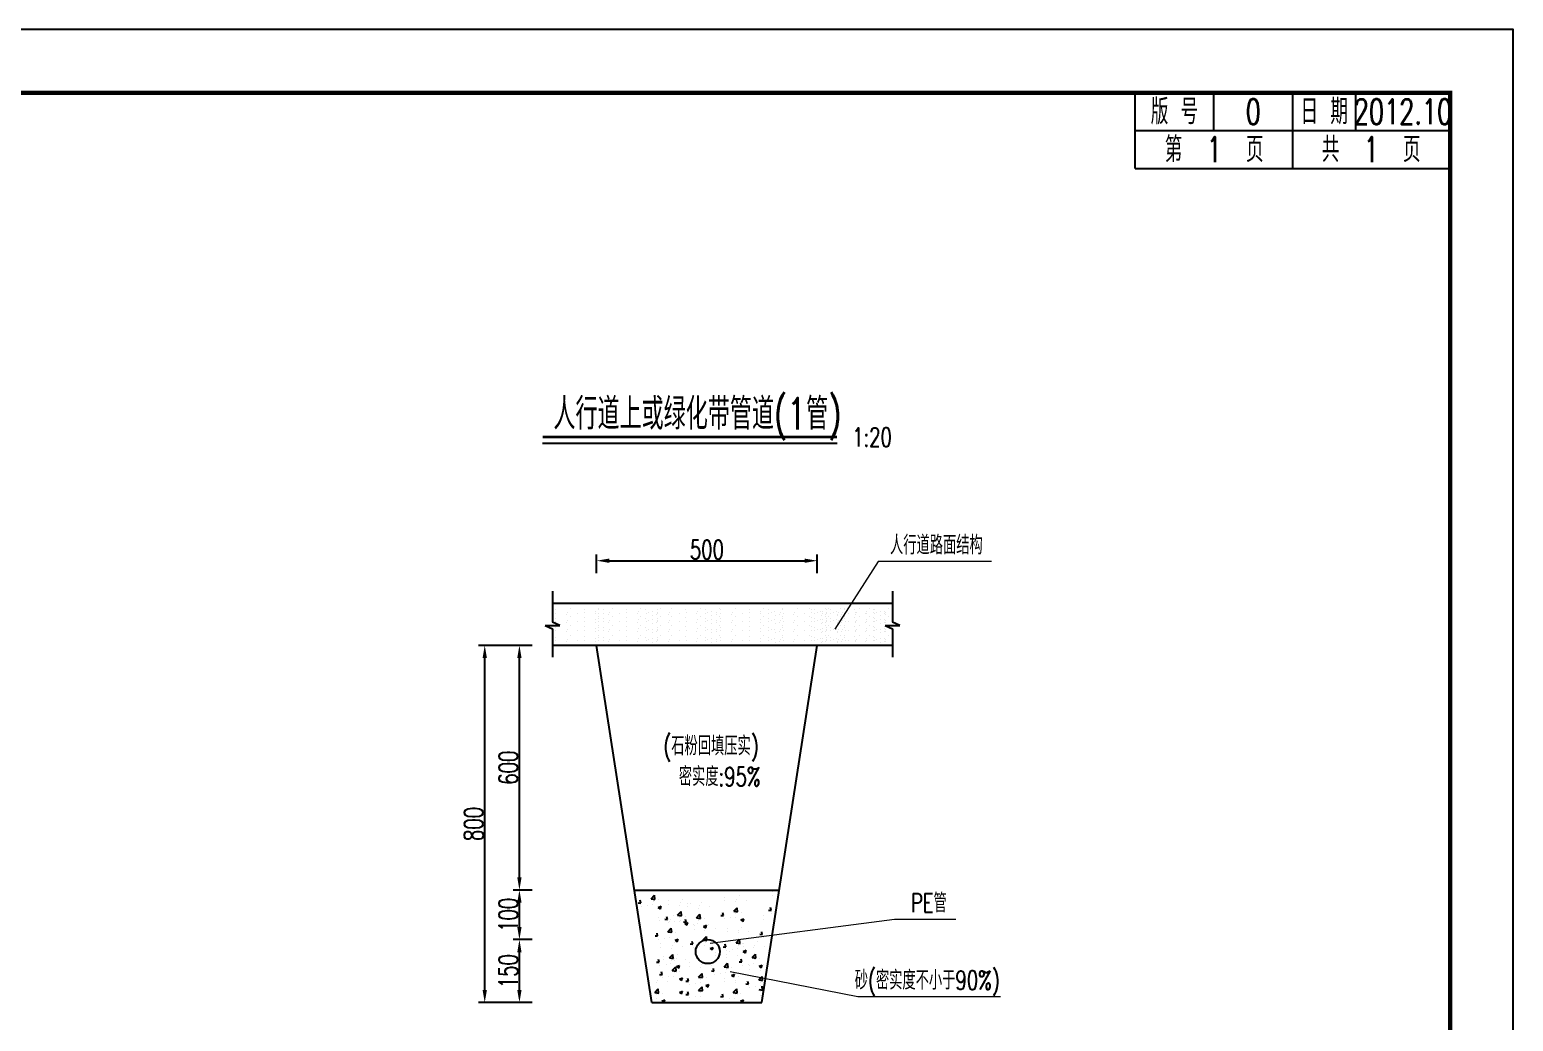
# Model space of a CAD drawing. Header units: millimetres. Extents: x 2 to 5882, y 1831 to 3462.
# Drawn here: x 5647 to 5882.4, y 2647.4 to 2804.7 of the extents above; entities that cross this region are included whole.
import ezdxf
from ezdxf.enums import TextEntityAlignment as Align

# ---------------------------------------------------------------- set-up
doc = ezdxf.new("R2010")
doc.units = ezdxf.units.MM
for name, color, linetype in [('尺寸标注', 4, 'Continuous'), ('文字', 7, 'Continuous'), ('文字字符', 7, 'Continuous'), ('标注', 4, 'Continuous'), ('次轮廓线', 7, 'Continuous'), ('电', 4, 'Continuous')]:
    doc.layers.add(name, color=color, linetype=linetype)
doc.styles.get("Standard").update_dxf_attribs({"font": 'simplex1.shx', "width": 0.7, "bigfont": 'hztxt.shx'})

# ---------------------------------------------------------------- blocks, each defined once
blk = doc.blocks.new('DIM')
at = {"layer": '尺寸标注', "ltscale": 0.01}
blk.add_solid([(-1, -0.17), (-1, 0.17), (0, 0)], dxfattribs=at)
blk = doc.blocks.new('series')
at = {"width": 0.75}
for tag, height, p in [('页码', 4, (-35, -19)), ('图名', 5, (-220, -282)), ('图号', 5, (-20, -282))]:
    blk.add_attdef(tag, text='', height=height, dxfattribs=at).set_placement(p, align=Align.MIDDLE_CENTER)
blk = doc.blocks.new('123')
blk.add_lwpolyline([(422.36, 2507.71), (422.36, 2804.71), (2.36, 2804.71), (2.36, 2507.71)], close=True)

msp = doc.modelspace()

# ---------------------------------------------------------------- linework, layer by layer
msp.add_line((5728.37401, 2739.10576), (5775.0877, 2739.10576))
at = {"color": 7}
for p, q in [((5729.96306, 2715.64391), (5729.96306, 2710.72216)), ((5783.89303, 2715.64391), (5783.89303, 2710.72216)), ((5728.81237, 2710.20731), (5731.11376, 2710.20731)), ((5728.81237, 2710.20731), (5729.96306, 2709.69245)), ((5731.11376, 2710.20731), (5729.96306, 2710.72216)), ((5729.96306, 2709.69245), (5729.96306, 2705.18581)), ((5782.74233, 2710.20731), (5783.89303, 2709.69245)), ((5782.74233, 2710.20731), (5785.04373, 2710.20731)), ((5785.04373, 2710.20731), (5783.89303, 2710.72216)), ((5783.89303, 2709.69245), (5783.89303, 2705.18581))]:
    msp.add_line(p, q, dxfattribs=at)
at = {"color": 1}
for p, q in [((5783.89303, 2713.71477), (5729.96306, 2713.71477)), ((5783.89303, 2707.05502), (5729.96306, 2707.05502)), ((5745.71544, 2650.39497), (5736.95584, 2707.05502)), ((5763.18462, 2650.39497), (5771.94422, 2707.05502)), ((5742.9557, 2668.24588), (5765.94436, 2668.24588)), ((5745.71544, 2650.39497), (5763.18462, 2650.39497))]:
    msp.add_line(p, q, dxfattribs=at)
for points, const_width in [([(5872.36361, 2794.70635), (5492.36361, 2794.70635), (5492.36361, 2517.70635), (5872.36361, 2517.70635), (5872.36361, 2794.70635)], 0.7), ([(5728.37227, 2740.10576), (5775.0877, 2740.10576)], 0.4)]:
    msp.add_lwpolyline(points, dxfattribs=dict(const_width=const_width))
msp.add_circle((5754.58002, 2658.47792), 1.90436, dxfattribs=at)
at = {"layer": '尺寸标注', "color": 7, "lineweight": 0, "ltscale": 0.01}
for p, q in [((5781.61302, 2720.34792), (5774.72524, 2709.64324)), ((5799.57417, 2720.34792), (5781.61302, 2720.34792)), ((5784.22341, 2663.59185), (5754.96828, 2659.75461)), ((5793.94554, 2663.59185), (5784.22341, 2663.59185)), ((5778.39522, 2651.33458), (5758.12462, 2655.24967)), ((5801.00684, 2651.33458), (5778.39522, 2651.33458))]:
    msp.add_line(p, q, dxfattribs=at)
at = {"layer": '尺寸标注', "color": 7}
for p, q in [((5743.95808, 2666.18688), (5743.87826, 2666.61961)), ((5745.5929, 2666.86487), (5746.1306, 2667.42527)), ((5745.5929, 2666.86487), (5746.20687, 2666.76965)), ((5745.92568, 2666.50193), (5745.92568, 2666.50193)), ((5746.20619, 2666.76977), (5746.12992, 2667.42539)), ((5746.80003, 2666.71248), (5746.80003, 2666.71248)), ((5748.37726, 2666.52613), (5748.37726, 2666.52613)), ((5750.64482, 2666.76087), (5750.64482, 2666.76087)), ((5757.27765, 2667.13647), (5757.27765, 2667.13647)), ((5757.31559, 2666.59961), (5757.31559, 2666.59961)), ((5759.01192, 2666.42504), (5759.01192, 2666.42504)), ((5759.12372, 2666.80814), (5759.12372, 2666.80814)), ((5759.54522, 2667.37121), (5759.54522, 2667.37121)), ((5760.74012, 2666.65256), (5760.74012, 2666.65256)), ((5764.83212, 2667.96837), (5764.83212, 2667.96837)), ((5764.87006, 2667.43151), (5764.87006, 2667.43151)), ((5743.54611, 2666.22297), (5743.95874, 2666.18687)), ((5744.08175, 2665.69414), (5744.08175, 2665.69414)), ((5745.05768, 2665.85403), (5745.05768, 2665.85403)), ((5745.80995, 2665.92167), (5745.80995, 2665.92167)), ((5746.72563, 2665.49818), (5747.209, 2665.68372)), ((5746.72563, 2665.49818), (5747.06902, 2665.26656)), ((5747.06836, 2665.26657), (5747.20833, 2665.68374)), ((5748.4152, 2665.98927), (5748.4152, 2665.98927)), ((5749.10178, 2664.14312), (5749.10178, 2664.14312)), ((5749.8066, 2664.26264), (5750.3443, 2664.82303)), ((5749.8066, 2664.26264), (5750.42057, 2664.16742)), ((5750.11153, 2665.8147), (5750.11153, 2665.8147)), ((5750.22333, 2666.1978), (5750.22333, 2666.1978)), ((5750.4199, 2664.16754), (5750.34363, 2664.82316)), ((5751.01373, 2664.11025), (5751.01373, 2664.11025)), ((5751.36453, 2666.09854), (5751.36453, 2666.09854)), ((5751.40247, 2665.56168), (5751.40247, 2665.56168)), ((5751.83973, 2666.04222), (5751.83973, 2666.04222)), ((5752.79388, 2663.83505), (5753.33157, 2664.39544)), ((5753.0988, 2665.38711), (5753.0988, 2665.38711)), ((5753.2106, 2665.77021), (5753.2106, 2665.77021)), ((5753.40717, 2663.73995), (5753.3309, 2664.39557)), ((5753.6321, 2666.33328), (5753.6321, 2666.33328)), ((5754.827, 2665.61463), (5754.827, 2665.61463)), ((5756.66021, 2664.23107), (5757.07283, 2664.19497)), ((5757.07217, 2664.19499), (5756.99235, 2664.62772)), ((5758.707, 2664.87298), (5759.24469, 2665.43338)), ((5758.707, 2664.87298), (5759.32096, 2664.77776)), ((5759.03978, 2664.51004), (5759.03978, 2664.51004)), ((5759.32029, 2664.77788), (5759.24402, 2665.4335)), ((5759.91413, 2664.72059), (5759.91413, 2664.72059)), ((5763.43873, 2664.14039), (5763.43873, 2664.14039)), ((5764.21467, 2665.06297), (5764.6273, 2665.02687)), ((5764.62664, 2665.02689), (5764.54682, 2665.45961)), ((5764.75031, 2664.53415), (5764.75031, 2664.53415)), ((5746.83421, 2663.90839), (5746.83421, 2663.90839)), ((5746.87215, 2663.37153), (5746.87215, 2663.37153)), ((5747.75981, 2663.62073), (5748.17244, 2663.58463)), ((5748.17178, 2663.58465), (5748.09196, 2664.01738)), ((5748.26355, 2661.64489), (5748.80125, 2662.20529)), ((5748.29545, 2663.09191), (5748.29545, 2663.09191)), ((5748.56848, 2663.19695), (5748.56848, 2663.19695)), ((5748.68028, 2663.58005), (5748.68028, 2663.58005)), ((5748.87685, 2661.5498), (5748.80058, 2662.20541)), ((5749.27138, 2663.2518), (5749.27138, 2663.2518)), ((5750.02365, 2663.31943), (5750.02365, 2663.31943)), ((5750.13938, 2663.8997), (5750.13938, 2663.8997)), ((5750.29668, 2663.42447), (5750.29668, 2663.42447)), ((5750.74709, 2663.19314), (5751.15971, 2663.15704)), ((5750.93933, 2662.89594), (5751.4227, 2663.08149)), ((5750.93933, 2662.89594), (5751.28272, 2662.66432)), ((5751.15905, 2663.15706), (5751.07923, 2663.58979)), ((5751.28206, 2662.66434), (5751.42204, 2663.0815)), ((5751.28272, 2662.66432), (5751.28272, 2662.66432)), ((5752.25865, 2662.82421), (5752.25865, 2662.82421)), ((5752.40133, 2662.59957), (5752.40133, 2662.59957)), ((5752.43927, 2662.0627), (5752.43927, 2662.0627)), ((5752.79388, 2663.83505), (5753.40784, 2663.73983)), ((5753.01092, 2662.89184), (5753.01092, 2662.89184)), ((5753.12666, 2663.47211), (5753.12666, 2663.47211)), ((5753.92661, 2662.46835), (5754.40997, 2662.6539)), ((5753.92661, 2662.46835), (5754.27, 2662.23673)), ((5754.00101, 2663.68266), (5754.00101, 2663.68266)), ((5754.1356, 2661.88813), (5754.1356, 2661.88813)), ((5754.2474, 2662.27123), (5754.2474, 2662.27123)), ((5754.26933, 2662.23675), (5754.40931, 2662.65392)), ((5754.66889, 2662.8343), (5754.66889, 2662.8343)), ((5755.86379, 2662.11565), (5755.86379, 2662.11565)), ((5757.19584, 2663.70225), (5757.19584, 2663.70225)), ((5757.65504, 2662.14582), (5757.65504, 2662.14582)), ((5758.17177, 2663.86214), (5758.17177, 2663.86214)), ((5758.92404, 2663.92977), (5758.92404, 2663.92977)), ((5759.50112, 2661.81749), (5759.50112, 2661.81749)), ((5759.83973, 2663.50628), (5760.32309, 2663.69183)), ((5759.83973, 2663.50628), (5760.18312, 2663.27466)), ((5759.92261, 2662.38056), (5759.92261, 2662.38056)), ((5760.18245, 2663.27468), (5760.32243, 2663.69185)), ((5763.47667, 2663.60353), (5763.47667, 2663.60353)), ((5746.21676, 2661.00299), (5746.62939, 2660.96689)), ((5746.62873, 2660.96691), (5746.54891, 2661.39963)), ((5746.7524, 2660.47417), (5746.7524, 2660.47417)), ((5747.06644, 2659.7324), (5747.06644, 2659.7324)), ((5747.72833, 2660.63406), (5747.72833, 2660.63406)), ((5748.26355, 2661.64489), (5748.87752, 2661.54967)), ((5748.4806, 2660.70169), (5748.4806, 2660.70169)), ((5748.59634, 2661.28195), (5748.59634, 2661.28195)), ((5748.91251, 2659.40407), (5748.91251, 2659.40407)), ((5749.33401, 2659.96714), (5749.33401, 2659.96714)), ((5749.39628, 2660.2782), (5749.87965, 2660.46375)), ((5749.39628, 2660.2782), (5749.73968, 2660.04658)), ((5749.47069, 2661.4925), (5749.47069, 2661.4925)), ((5749.73901, 2660.04659), (5749.87899, 2660.46376)), ((5751.78388, 2659.69417), (5752.19651, 2659.65807)), ((5752.19585, 2659.65808), (5752.11603, 2660.09081)), ((5753.83067, 2660.33607), (5754.36837, 2660.89647)), ((5753.83067, 2660.33607), (5754.44464, 2660.24085)), ((5754.04772, 2659.39287), (5754.04772, 2659.39287)), ((5754.16345, 2659.97313), (5754.16345, 2659.97313)), ((5754.44396, 2660.24097), (5754.36769, 2660.89659)), ((5755.0378, 2660.18368), (5755.0378, 2660.18368)), ((5757.44957, 2659.20434), (5757.36975, 2659.63706)), ((5757.69299, 2661.60896), (5757.69299, 2661.60896)), ((5759.08439, 2659.88233), (5759.62209, 2660.44272)), ((5759.08439, 2659.88233), (5759.69836, 2659.78711)), ((5759.38932, 2661.43439), (5759.38932, 2661.43439)), ((5759.41717, 2659.51939), (5759.41717, 2659.51939)), ((5759.69768, 2659.78723), (5759.62141, 2660.44285)), ((5760.17314, 2659.78589), (5760.17314, 2659.78589)), ((5760.29152, 2659.72994), (5760.29152, 2659.72994)), ((5761.11751, 2661.66191), (5761.11751, 2661.66191)), ((5762.01921, 2659.45756), (5762.01921, 2659.45756)), ((5762.44071, 2660.02062), (5762.44071, 2660.02062)), ((5762.82129, 2661.23499), (5763.23391, 2661.19889)), ((5763.23325, 2661.19891), (5763.15343, 2661.63163)), ((5763.35692, 2660.70617), (5763.35692, 2660.70617)), ((5746.86096, 2656.79092), (5746.78114, 2657.22365)), ((5747.10438, 2659.19554), (5747.10438, 2659.19554)), ((5747.5309, 2657.76041), (5747.5309, 2657.76041)), ((5747.56884, 2657.22355), (5747.56884, 2657.22355)), ((5748.49578, 2657.46891), (5749.03348, 2658.02931)), ((5748.49578, 2657.46891), (5749.10975, 2657.37369)), ((5748.80071, 2659.02097), (5748.80071, 2659.02097)), ((5748.82857, 2657.10597), (5748.82857, 2657.10597)), ((5749.10908, 2657.37381), (5749.03281, 2658.02943)), ((5749.26517, 2657.04897), (5749.26517, 2657.04897)), ((5749.37697, 2657.43207), (5749.37697, 2657.43207)), ((5749.70292, 2657.31652), (5749.70292, 2657.31652)), ((5749.79846, 2657.99514), (5749.79846, 2657.99514)), ((5750.52891, 2659.24849), (5750.52891, 2659.24849)), ((5750.99337, 2657.2765), (5750.99337, 2657.2765)), ((5752.31952, 2659.16534), (5752.31952, 2659.16534)), ((5753.29545, 2659.32523), (5753.29545, 2659.32523)), ((5754.9634, 2658.96938), (5755.44677, 2659.15492)), ((5754.9634, 2658.96938), (5755.30679, 2658.73776)), ((5755.30613, 2658.73777), (5755.4461, 2659.15494)), ((5755.76876, 2658.32579), (5755.76876, 2658.32579)), ((5755.8067, 2657.78893), (5755.8067, 2657.78893)), ((5757.0376, 2659.24042), (5757.45023, 2659.20432)), ((5757.50303, 2657.61436), (5757.50303, 2657.61436)), ((5757.57324, 2658.7116), (5757.57324, 2658.7116)), ((5757.61483, 2657.99746), (5757.61483, 2657.99746)), ((5758.03632, 2658.56052), (5758.03632, 2658.56052)), ((5758.54917, 2658.87149), (5758.54917, 2658.87149)), ((5759.23123, 2657.84188), (5759.23123, 2657.84188)), ((5759.30144, 2658.93912), (5759.30144, 2658.93912)), ((5759.96767, 2656.84441), (5759.88784, 2657.27713)), ((5760.21108, 2659.24903), (5760.21108, 2659.24903)), ((5760.21712, 2658.51563), (5760.70049, 2658.70118)), ((5760.21712, 2658.51563), (5760.56051, 2658.28401)), ((5760.55985, 2658.28403), (5760.69982, 2658.70119)), ((5761.60249, 2657.5224), (5762.14018, 2658.08279)), ((5761.60249, 2657.5224), (5762.21645, 2657.42718)), ((5761.90741, 2659.07446), (5761.90741, 2659.07446)), ((5761.93527, 2657.15946), (5761.93527, 2657.15946)), ((5762.21578, 2657.4273), (5762.13951, 2658.08292)), ((5762.80962, 2657.37001), (5762.80962, 2657.37001)), ((5763.63561, 2659.30198), (5763.63561, 2659.30198)), ((5746.44899, 2656.827), (5746.86162, 2656.7909)), ((5746.91345, 2654.85501), (5747.32608, 2654.81891)), ((5746.98463, 2656.29818), (5746.98463, 2656.29818)), ((5747.32542, 2654.81893), (5747.2456, 2655.25165)), ((5747.96056, 2656.45807), (5747.96056, 2656.45807)), ((5748.71283, 2656.5257), (5748.71283, 2656.5257)), ((5748.96024, 2655.49692), (5749.49794, 2656.05731)), ((5748.96024, 2655.49692), (5749.57421, 2655.4017)), ((5749.29303, 2655.13397), (5749.29303, 2655.13397)), ((5749.57354, 2655.40182), (5749.49727, 2656.05743)), ((5749.62851, 2656.10221), (5750.11188, 2656.28776)), ((5749.62851, 2656.10221), (5749.97191, 2655.87059)), ((5749.97124, 2655.87061), (5750.11122, 2656.28778)), ((5750.16737, 2655.34452), (5750.16737, 2655.34452)), ((5751.71106, 2656.71642), (5751.71106, 2656.71642)), ((5751.749, 2656.17955), (5751.749, 2656.17955)), ((5753.1404, 2654.45292), (5753.6781, 2655.01332)), ((5753.44533, 2656.00498), (5753.44533, 2656.00498)), ((5753.55713, 2656.38808), (5753.55713, 2656.38808)), ((5753.7537, 2654.35782), (5753.67743, 2655.01344)), ((5753.97862, 2656.95115), (5753.97862, 2656.95115)), ((5755.15131, 2655.42039), (5755.56394, 2655.38429)), ((5755.17353, 2656.2325), (5755.17353, 2656.2325)), ((5755.56328, 2655.38431), (5755.48346, 2655.81703)), ((5755.68695, 2654.89157), (5755.68695, 2654.89157)), ((5756.66288, 2655.05146), (5756.66288, 2655.05146)), ((5757.1981, 2656.0623), (5757.7358, 2656.62269)), ((5757.1981, 2656.0623), (5757.81207, 2655.96708)), ((5757.41515, 2655.11909), (5757.41515, 2655.11909)), ((5757.53089, 2655.69935), (5757.53089, 2655.69935)), ((5757.8114, 2655.9672), (5757.73513, 2656.62281)), ((5758.33083, 2654.6956), (5758.8142, 2654.88115)), ((5758.33083, 2654.6956), (5758.67422, 2654.46398)), ((5758.40523, 2655.90991), (5758.40523, 2655.90991)), ((5758.67356, 2654.464), (5758.81354, 2654.88116)), ((5759.5557, 2656.88049), (5759.96832, 2656.84439)), ((5760.09133, 2656.35167), (5760.09133, 2656.35167)), ((5761.06726, 2656.51156), (5761.06726, 2656.51156)), ((5761.23253, 2656.25242), (5761.23253, 2656.25242)), ((5761.27048, 2655.71556), (5761.27048, 2655.71556)), ((5761.81953, 2656.57919), (5761.81953, 2656.57919)), ((5762.73522, 2656.1557), (5763.21858, 2656.34125)), ((5762.73522, 2656.1557), (5763.07861, 2655.92408)), ((5762.96681, 2655.54098), (5762.96681, 2655.54098)), ((5763.07794, 2655.9241), (5763.21792, 2656.34126)), ((5763.07861, 2655.92408), (5763.07861, 2655.92408)), ((5763.5001, 2656.48715), (5763.5001, 2656.48715)), ((5746.18298, 2651.99329), (5746.72067, 2652.55368)), ((5746.4879, 2653.54534), (5746.4879, 2653.54534)), ((5746.5997, 2653.92844), (5746.5997, 2653.92844)), ((5746.79627, 2651.89819), (5746.72, 2652.5538)), ((5747.0212, 2654.49151), (5747.0212, 2654.49151)), ((5747.44909, 2654.32619), (5747.44909, 2654.32619)), ((5748.2161, 2653.77287), (5748.2161, 2653.77287)), ((5748.42502, 2654.48608), (5748.42502, 2654.48608)), ((5749.17729, 2654.55371), (5749.17729, 2654.55371)), ((5750.09297, 2654.13022), (5750.57634, 2654.31577)), ((5750.09297, 2654.13022), (5750.43636, 2653.8986)), ((5750.4357, 2653.89861), (5750.57568, 2654.31578)), ((5751.09361, 2653.81102), (5751.50624, 2653.77492)), ((5751.50558, 2653.77493), (5751.42576, 2654.20766)), ((5751.62925, 2653.28219), (5751.62925, 2653.28219)), ((5752.60518, 2653.44208), (5752.60518, 2653.44208)), ((5753.1404, 2654.45292), (5753.75437, 2654.3577)), ((5753.1404, 2652.33498), (5753.6781, 2652.89537)), ((5753.1404, 2652.33498), (5753.75437, 2652.23976)), ((5753.35745, 2653.50972), (5753.35745, 2653.50972)), ((5753.47319, 2654.08998), (5753.47319, 2654.08998)), ((5753.7537, 2652.23988), (5753.67743, 2652.8955)), ((5754.27313, 2653.08623), (5754.7565, 2653.27177)), ((5754.27313, 2653.08623), (5754.61652, 2652.85461)), ((5754.34754, 2654.30053), (5754.34754, 2654.30053)), ((5754.61586, 2652.85462), (5754.75584, 2653.27179)), ((5757.20926, 2654.25678), (5757.20926, 2654.25678)), ((5757.24721, 2653.71992), (5757.24721, 2653.71992)), ((5758.63861, 2651.99329), (5759.17631, 2652.55368)), ((5758.94353, 2653.54534), (5758.94353, 2653.54534)), ((5759.05534, 2653.92844), (5759.05534, 2653.92844)), ((5759.2519, 2651.89819), (5759.17563, 2652.5538)), ((5759.47683, 2654.49151), (5759.47683, 2654.49151)), ((5760.61509, 2653.34702), (5761.02772, 2653.31092)), ((5760.67173, 2653.77287), (5760.67173, 2653.77287)), ((5761.02706, 2653.31094), (5760.94724, 2653.74366)), ((5761.15073, 2652.8182), (5761.15073, 2652.8182)), ((5762.12666, 2652.97809), (5762.12666, 2652.97809)), ((5762.66188, 2653.98892), (5763.19958, 2654.54932)), ((5762.66188, 2653.98892), (5763.27585, 2653.8937)), ((5762.66188, 2652.45888), (5763.27585, 2652.36366)), ((5762.87893, 2653.04572), (5762.87893, 2653.04572)), ((5762.99466, 2653.62598), (5762.99466, 2653.62598)), ((5763.27517, 2653.89382), (5763.1989, 2654.54944)), ((5763.27517, 2652.36378), (5763.1989, 2653.01939)), ((5745.64775, 2650.98245), (5745.64775, 2650.98245)), ((5746.18298, 2651.99329), (5746.79694, 2651.89807)), ((5746.40002, 2651.05008), (5746.40002, 2651.05008)), ((5746.51576, 2651.63034), (5746.51576, 2651.63034)), ((5747.31571, 2650.62659), (5747.79907, 2650.81214)), ((5747.39011, 2651.84089), (5747.39011, 2651.84089)), ((5747.65843, 2650.39498), (5747.79841, 2650.81215)), ((5750.09297, 2652.01228), (5750.57634, 2652.19782)), ((5750.09297, 2652.01228), (5750.43636, 2651.78066)), ((5750.4357, 2651.78067), (5750.57568, 2652.19784)), ((5751.09361, 2651.69307), (5751.50624, 2651.65697)), ((5751.50558, 2651.65699), (5751.42576, 2652.08971)), ((5751.62925, 2651.16425), (5751.62925, 2651.16425)), ((5752.60518, 2651.32414), (5752.60518, 2651.32414)), ((5753.35745, 2651.39177), (5753.35745, 2651.39177)), ((5753.47319, 2651.97204), (5753.47319, 2651.97204)), ((5756.59182, 2651.35138), (5757.00445, 2651.31528)), ((5757.00379, 2651.3153), (5756.92397, 2651.74802)), ((5757.12746, 2650.82256), (5757.12746, 2650.82256)), ((5758.10339, 2650.98245), (5758.10339, 2650.98245)), ((5758.63861, 2651.99329), (5759.25258, 2651.89807)), ((5758.85566, 2651.05008), (5758.85566, 2651.05008)), ((5758.97139, 2651.63034), (5758.97139, 2651.63034)), ((5759.77134, 2650.62659), (5760.25471, 2650.81214)), ((5759.84574, 2651.84089), (5759.84574, 2651.84089)), ((5760.11407, 2650.39498), (5760.25404, 2650.81215)), ((5762.87893, 2651.51567), (5762.87893, 2651.51567)), ((5762.99466, 2652.09593), (5762.99466, 2652.09593))]:
    msp.add_line(p, q, dxfattribs=at)
at = {"layer": '标注'}
for p, q in [((5736.95584, 2718.48069), (5736.95584, 2721.48069)), ((5771.94422, 2718.48069), (5771.94422, 2721.48069)), ((5738.95584, 2720.48069), (5769.94422, 2720.48069)), ((5726.70893, 2707.05502), (5718.20843, 2707.05502)), ((5726.70893, 2707.05502), (5723.70893, 2707.05502)), ((5719.20843, 2652.39497), (5719.20843, 2705.05502)), ((5724.70893, 2670.24588), (5724.70893, 2705.05502)), ((5726.70893, 2668.24588), (5723.70893, 2668.24588)), ((5726.70893, 2668.24588), (5723.70893, 2668.24588)), ((5724.70893, 2662.38228), (5724.70893, 2666.24588)), ((5726.70893, 2660.38228), (5723.70893, 2660.38228)), ((5726.70893, 2660.38228), (5723.70893, 2660.38228)), ((5724.70893, 2652.39497), (5724.70893, 2658.38228)), ((5726.70893, 2650.39497), (5718.20843, 2650.39497)), ((5726.70893, 2650.39497), (5723.70893, 2650.39497))]:
    msp.add_line(p, q, dxfattribs=at)
at = {"layer": '次轮廓线'}
for p, q in [((5822.36361, 2782.70635), (5822.36361, 2794.70635)), ((5834.86361, 2788.70635), (5834.86361, 2794.70635)), ((5847.36361, 2788.70635), (5847.36361, 2794.70635)), ((5857.36361, 2788.70635), (5857.36361, 2794.70635)), ((5822.36361, 2788.70635), (5872.36361, 2788.70635)), ((5847.36361, 2782.70635), (5847.36361, 2788.70635)), ((5822.36361, 2782.70635), (5872.36361, 2782.70635))]:
    msp.add_line(p, q, dxfattribs=at)
at = {"layer": '电', "color": 7}
for p, q in [((5730.46992, 2712.67059), (5730.46992, 2712.67059)), ((5730.46992, 2711.36103), (5730.46992, 2711.36103)), ((5730.50786, 2712.13373), (5730.50786, 2712.13373)), ((5732.20419, 2711.95916), (5732.20419, 2711.95916)), ((5732.316, 2712.34226), (5732.316, 2712.34226)), ((5732.73749, 2712.90533), (5732.73749, 2712.90533)), ((5732.73749, 2711.59576), (5732.73749, 2711.59576)), ((5733.93239, 2712.18668), (5733.93239, 2712.18668)), ((5734.98892, 2712.74131), (5734.98892, 2712.74131)), ((5734.98892, 2711.43175), (5734.98892, 2711.43175)), ((5735.02687, 2712.20445), (5735.02687, 2712.20445)), ((5736.7232, 2712.02988), (5736.7232, 2712.02988)), ((5736.835, 2712.41298), (5736.835, 2712.41298)), ((5736.835, 2711.10342), (5736.835, 2711.10342)), ((5737.17487, 2712.67059), (5737.17487, 2712.67059)), ((5737.17487, 2711.36103), (5737.17487, 2711.36103)), ((5737.21281, 2712.13373), (5737.21281, 2712.13373)), ((5737.25649, 2712.97604), (5737.25649, 2712.97604)), ((5737.25649, 2711.66648), (5737.25649, 2711.66648)), ((5738.04868, 2712.67059), (5738.04868, 2712.67059)), ((5738.04868, 2711.36103), (5738.04868, 2711.36103)), ((5738.08663, 2712.13373), (5738.08663, 2712.13373)), ((5738.90914, 2711.95916), (5738.90914, 2711.95916)), ((5739.02094, 2712.34226), (5739.02094, 2712.34226)), ((5739.44243, 2712.90533), (5739.44243, 2712.90533)), ((5739.44243, 2711.59576), (5739.44243, 2711.59576)), ((5740.63734, 2712.18668), (5740.63734, 2712.18668)), ((5741.69387, 2712.74131), (5741.69387, 2712.74131)), ((5741.69387, 2711.43175), (5741.69387, 2711.43175)), ((5741.73181, 2712.20445), (5741.73181, 2712.20445)), ((5743.42814, 2712.02988), (5743.42814, 2712.02988)), ((5743.53994, 2712.41298), (5743.53994, 2712.41298)), ((5743.53994, 2711.10342), (5743.53994, 2711.10342)), ((5743.96144, 2712.97604), (5743.96144, 2712.97604)), ((5743.96144, 2711.66648), (5743.96144, 2711.66648)), ((5744.75363, 2712.67059), (5744.75363, 2712.67059)), ((5744.75363, 2711.36103), (5744.75363, 2711.36103)), ((5744.79157, 2712.13373), (5744.79157, 2712.13373)), ((5745.15634, 2712.2574), (5745.15634, 2712.2574)), ((5745.75791, 2712.39332), (5745.75791, 2712.39332)), ((5745.79585, 2711.85645), (5745.79585, 2711.85645)), ((5746.4879, 2711.95916), (5746.4879, 2711.95916)), ((5746.5997, 2712.34226), (5746.5997, 2712.34226)), ((5746.61312, 2712.67059), (5746.61312, 2712.67059)), ((5746.61312, 2711.36103), (5746.61312, 2711.36103)), ((5746.65106, 2712.13373), (5746.65106, 2712.13373)), ((5747.0212, 2712.90533), (5747.0212, 2712.90533)), ((5747.0212, 2711.59576), (5747.0212, 2711.59576)), ((5748.34739, 2711.95916), (5748.34739, 2711.95916)), ((5748.45919, 2712.34226), (5748.45919, 2712.34226)), ((5748.88069, 2712.90533), (5748.88069, 2712.90533)), ((5748.88069, 2711.59576), (5748.88069, 2711.59576)), ((5750.07559, 2712.18668), (5750.07559, 2712.18668)), ((5751.13212, 2712.74131), (5751.13212, 2712.74131)), ((5751.13212, 2711.43175), (5751.13212, 2711.43175)), ((5751.17006, 2712.20445), (5751.17006, 2712.20445)), ((5752.86639, 2712.02988), (5752.86639, 2712.02988)), ((5752.97819, 2712.41298), (5752.97819, 2712.41298)), ((5752.97819, 2711.10342), (5752.97819, 2711.10342)), ((5753.39969, 2712.97604), (5753.39969, 2712.97604)), ((5753.39969, 2711.66648), (5753.39969, 2711.66648)), ((5754.19188, 2712.67059), (5754.19188, 2712.67059)), ((5754.19188, 2711.36103), (5754.19188, 2711.36103)), ((5754.22982, 2712.13373), (5754.22982, 2712.13373)), ((5754.59459, 2712.2574), (5754.59459, 2712.2574)), ((5755.19616, 2712.39332), (5755.19616, 2712.39332)), ((5755.2341, 2711.85645), (5755.2341, 2711.85645)), ((5755.92615, 2711.95916), (5755.92615, 2711.95916)), ((5756.03795, 2712.34226), (5756.03795, 2712.34226)), ((5756.45945, 2712.90533), (5756.45945, 2712.90533)), ((5756.45945, 2711.59576), (5756.45945, 2711.59576)), ((5756.64125, 2712.67059), (5756.64125, 2712.67059)), ((5756.64125, 2711.36103), (5756.64125, 2711.36103)), ((5756.67919, 2712.13373), (5756.67919, 2712.13373)), ((5758.37552, 2711.95916), (5758.37552, 2711.95916)), ((5758.48733, 2712.34226), (5758.48733, 2712.34226)), ((5758.90882, 2712.90533), (5758.90882, 2712.90533)), ((5758.90882, 2711.59576), (5758.90882, 2711.59576)), ((5760.10372, 2712.18668), (5760.10372, 2712.18668)), ((5761.16025, 2712.74131), (5761.16025, 2712.74131)), ((5761.16025, 2711.43175), (5761.16025, 2711.43175)), ((5761.1982, 2712.20445), (5761.1982, 2712.20445)), ((5762.89453, 2712.02988), (5762.89453, 2712.02988)), ((5763.00633, 2712.41298), (5763.00633, 2712.41298)), ((5763.00633, 2711.10342), (5763.00633, 2711.10342)), ((5763.42782, 2712.97604), (5763.42782, 2712.97604)), ((5763.42782, 2711.66648), (5763.42782, 2711.66648)), ((5764.22002, 2712.67059), (5764.22002, 2712.67059)), ((5764.22002, 2711.36103), (5764.22002, 2711.36103)), ((5764.25796, 2712.13373), (5764.25796, 2712.13373)), ((5764.62272, 2712.2574), (5764.62272, 2712.2574)), ((5765.2243, 2712.39332), (5765.2243, 2712.39332)), ((5765.26224, 2711.85645), (5765.26224, 2711.85645)), ((5765.95429, 2711.95916), (5765.95429, 2711.95916)), ((5766.06609, 2712.34226), (5766.06609, 2712.34226)), ((5766.48758, 2712.90533), (5766.48758, 2712.90533)), ((5766.48758, 2711.59576), (5766.48758, 2711.59576)), ((5766.48919, 2712.67059), (5766.48919, 2712.67059)), ((5766.48919, 2711.36103), (5766.48919, 2711.36103)), ((5766.52713, 2712.13373), (5766.52713, 2712.13373)), ((5768.22346, 2711.95916), (5768.22346, 2711.95916)), ((5768.33526, 2712.34226), (5768.33526, 2712.34226)), ((5768.75676, 2712.90533), (5768.75676, 2712.90533)), ((5768.75676, 2711.59576), (5768.75676, 2711.59576)), ((5769.95166, 2712.18668), (5769.95166, 2712.18668)), ((5770.7321, 2712.97604), (5770.7321, 2712.97604)), ((5770.7321, 2711.66648), (5770.7321, 2711.66648)), ((5771.00819, 2712.74131), (5771.00819, 2712.74131)), ((5771.00819, 2711.43175), (5771.00819, 2711.43175)), ((5771.04614, 2712.20445), (5771.04614, 2712.20445)), ((5771.52429, 2712.67059), (5771.52429, 2712.67059)), ((5771.52429, 2711.36103), (5771.52429, 2711.36103)), ((5771.56224, 2712.13373), (5771.56224, 2712.13373)), ((5771.927, 2712.2574), (5771.927, 2712.2574)), ((5772.52858, 2712.39332), (5772.52858, 2712.39332)), ((5772.56652, 2711.85645), (5772.56652, 2711.85645)), ((5772.74247, 2712.02988), (5772.74247, 2712.02988)), ((5772.85427, 2712.41298), (5772.85427, 2712.41298)), ((5772.85427, 2711.10342), (5772.85427, 2711.10342)), ((5773.25857, 2711.95916), (5773.25857, 2711.95916)), ((5773.27576, 2712.97604), (5773.27576, 2712.97604)), ((5773.27576, 2711.66648), (5773.27576, 2711.66648)), ((5773.37037, 2712.34226), (5773.37037, 2712.34226)), ((5773.40985, 2712.67059), (5773.40985, 2712.67059)), ((5773.40985, 2711.36103), (5773.40985, 2711.36103)), ((5773.4478, 2712.13373), (5773.4478, 2712.13373)), ((5773.79186, 2712.90533), (5773.79186, 2712.90533)), ((5773.79186, 2711.59576), (5773.79186, 2711.59576)), ((5774.06795, 2712.67059), (5774.06795, 2712.67059)), ((5774.06795, 2711.36103), (5774.06795, 2711.36103)), ((5774.1059, 2712.13373), (5774.1059, 2712.13373)), ((5774.47066, 2712.2574), (5774.47066, 2712.2574)), ((5775.07223, 2712.39332), (5775.07223, 2712.39332)), ((5775.11018, 2711.85645), (5775.11018, 2711.85645)), ((5775.14413, 2711.95916), (5775.14413, 2711.95916)), ((5775.25593, 2712.34226), (5775.25593, 2712.34226)), ((5775.67742, 2712.90533), (5775.67742, 2712.90533)), ((5775.67742, 2711.59576), (5775.67742, 2711.59576)), ((5775.80223, 2711.95916), (5775.80223, 2711.95916)), ((5775.91403, 2712.34226), (5775.91403, 2712.34226)), ((5776.3207, 2712.67059), (5776.3207, 2712.67059)), ((5776.3207, 2711.36103), (5776.3207, 2711.36103)), ((5776.33552, 2712.90533), (5776.33552, 2712.90533)), ((5776.33552, 2711.59576), (5776.33552, 2711.59576)), ((5776.35864, 2712.13373), (5776.35864, 2712.13373)), ((5776.87232, 2712.18668), (5776.87232, 2712.18668)), ((5777.92886, 2712.74131), (5777.92886, 2712.74131)), ((5777.92886, 2711.43175), (5777.92886, 2711.43175)), ((5777.9668, 2712.20445), (5777.9668, 2712.20445)), ((5778.05497, 2711.95916), (5778.05497, 2711.95916)), ((5778.16677, 2712.34226), (5778.16677, 2712.34226)), ((5778.58827, 2712.90533), (5778.58827, 2712.90533)), ((5778.58827, 2711.59576), (5778.58827, 2711.59576)), ((5779.66313, 2712.02988), (5779.66313, 2712.02988)), ((5779.77493, 2712.41298), (5779.77493, 2712.41298)), ((5779.77493, 2711.10342), (5779.77493, 2711.10342)), ((5779.78317, 2712.18668), (5779.78317, 2712.18668)), ((5780.19643, 2712.97604), (5780.19643, 2712.97604)), ((5780.19643, 2711.66648), (5780.19643, 2711.66648)), ((5780.8397, 2712.74131), (5780.8397, 2712.74131)), ((5780.8397, 2711.43175), (5780.8397, 2711.43175)), ((5780.87764, 2712.20445), (5780.87764, 2712.20445)), ((5780.98862, 2712.67059), (5780.98862, 2712.67059)), ((5780.98862, 2711.36103), (5780.98862, 2711.36103)), ((5781.02656, 2712.13373), (5781.02656, 2712.13373)), ((5781.39133, 2712.2574), (5781.39133, 2712.2574)), ((5781.9929, 2712.39332), (5781.9929, 2712.39332)), ((5782.03084, 2711.85645), (5782.03084, 2711.85645)), ((5782.57397, 2712.02988), (5782.57397, 2712.02988)), ((5782.68577, 2712.41298), (5782.68577, 2712.41298)), ((5782.68577, 2711.10342), (5782.68577, 2711.10342)), ((5782.72289, 2711.95916), (5782.72289, 2711.95916)), ((5782.83469, 2712.34226), (5782.83469, 2712.34226)), ((5783.25619, 2712.90533), (5783.25619, 2712.90533)), ((5783.25619, 2711.59576), (5783.25619, 2711.59576)), ((5730.46992, 2709.92052), (5730.46992, 2709.92052)), ((5730.50786, 2710.82417), (5730.50786, 2710.82417)), ((5730.50786, 2709.38366), (5730.50786, 2709.38366)), ((5732.20419, 2710.6496), (5732.20419, 2710.6496)), ((5732.20419, 2709.20908), (5732.20419, 2709.20908)), ((5732.316, 2711.0327), (5732.316, 2711.0327)), ((5732.316, 2709.59218), (5732.316, 2709.59218)), ((5732.73749, 2710.15525), (5732.73749, 2710.15525)), ((5733.93239, 2710.87712), (5733.93239, 2710.87712)), ((5733.93239, 2709.4366), (5733.93239, 2709.4366)), ((5734.98892, 2709.99124), (5734.98892, 2709.99124)), ((5735.02687, 2710.89489), (5735.02687, 2710.89489)), ((5735.02687, 2709.45438), (5735.02687, 2709.45438)), ((5736.7232, 2710.72032), (5736.7232, 2710.72032)), ((5736.7232, 2709.2798), (5736.7232, 2709.2798)), ((5736.835, 2709.6629), (5736.835, 2709.6629)), ((5737.17487, 2709.92052), (5737.17487, 2709.92052)), ((5737.21281, 2710.82417), (5737.21281, 2710.82417)), ((5737.21281, 2709.38366), (5737.21281, 2709.38366)), ((5737.25649, 2710.22597), (5737.25649, 2710.22597)), ((5738.04868, 2709.92052), (5738.04868, 2709.92052)), ((5738.08663, 2710.82417), (5738.08663, 2710.82417)), ((5738.08663, 2709.38366), (5738.08663, 2709.38366)), ((5738.90914, 2710.6496), (5738.90914, 2710.6496)), ((5738.90914, 2709.20908), (5738.90914, 2709.20908)), ((5739.02094, 2711.0327), (5739.02094, 2711.0327)), ((5739.02094, 2709.59218), (5739.02094, 2709.59218)), ((5739.44243, 2710.15525), (5739.44243, 2710.15525)), ((5740.63734, 2710.87712), (5740.63734, 2710.87712)), ((5740.63734, 2709.4366), (5740.63734, 2709.4366)), ((5741.69387, 2709.99124), (5741.69387, 2709.99124)), ((5741.73181, 2710.89489), (5741.73181, 2710.89489)), ((5741.73181, 2709.45438), (5741.73181, 2709.45438)), ((5743.42814, 2710.72032), (5743.42814, 2710.72032)), ((5743.42814, 2709.2798), (5743.42814, 2709.2798)), ((5743.53994, 2709.6629), (5743.53994, 2709.6629)), ((5743.96144, 2710.22597), (5743.96144, 2710.22597)), ((5744.75363, 2709.92052), (5744.75363, 2709.92052)), ((5744.79157, 2710.82417), (5744.79157, 2710.82417)), ((5744.79157, 2709.38366), (5744.79157, 2709.38366)), ((5745.15634, 2710.94784), (5745.15634, 2710.94784)), ((5745.15634, 2709.50732), (5745.15634, 2709.50732)), ((5745.75791, 2711.08376), (5745.75791, 2711.08376)), ((5745.75791, 2709.64324), (5745.75791, 2709.64324)), ((5745.79585, 2710.54689), (5745.79585, 2710.54689)), ((5745.79585, 2709.10638), (5745.79585, 2709.10638)), ((5746.4879, 2710.6496), (5746.4879, 2710.6496)), ((5746.4879, 2709.20908), (5746.4879, 2709.20908)), ((5746.5997, 2711.0327), (5746.5997, 2711.0327)), ((5746.5997, 2709.59218), (5746.5997, 2709.59218)), ((5746.61312, 2709.92052), (5746.61312, 2709.92052)), ((5746.65106, 2710.82417), (5746.65106, 2710.82417)), ((5746.65106, 2709.38366), (5746.65106, 2709.38366)), ((5747.0212, 2710.15525), (5747.0212, 2710.15525)), ((5748.34739, 2710.6496), (5748.34739, 2710.6496)), ((5748.34739, 2709.20908), (5748.34739, 2709.20908)), ((5748.45919, 2711.0327), (5748.45919, 2711.0327)), ((5748.45919, 2709.59218), (5748.45919, 2709.59218)), ((5748.88069, 2710.15525), (5748.88069, 2710.15525)), ((5750.07559, 2710.87712), (5750.07559, 2710.87712)), ((5750.07559, 2709.4366), (5750.07559, 2709.4366)), ((5751.13212, 2709.99124), (5751.13212, 2709.99124)), ((5751.17006, 2710.89489), (5751.17006, 2710.89489)), ((5751.17006, 2709.45438), (5751.17006, 2709.45438)), ((5752.86639, 2710.72032), (5752.86639, 2710.72032)), ((5752.86639, 2709.2798), (5752.86639, 2709.2798)), ((5752.97819, 2709.6629), (5752.97819, 2709.6629)), ((5753.39969, 2710.22597), (5753.39969, 2710.22597)), ((5754.19188, 2709.92052), (5754.19188, 2709.92052)), ((5754.22982, 2710.82417), (5754.22982, 2710.82417)), ((5754.22982, 2709.38366), (5754.22982, 2709.38366)), ((5754.59459, 2710.94784), (5754.59459, 2710.94784)), ((5754.59459, 2709.50732), (5754.59459, 2709.50732)), ((5755.19616, 2711.08376), (5755.19616, 2711.08376)), ((5755.19616, 2709.64324), (5755.19616, 2709.64324)), ((5755.2341, 2710.54689), (5755.2341, 2710.54689)), ((5755.2341, 2709.10638), (5755.2341, 2709.10638)), ((5755.92615, 2710.6496), (5755.92615, 2710.6496)), ((5755.92615, 2709.20908), (5755.92615, 2709.20908)), ((5756.03795, 2711.0327), (5756.03795, 2711.0327)), ((5756.03795, 2709.59218), (5756.03795, 2709.59218)), ((5756.45945, 2710.15525), (5756.45945, 2710.15525)), ((5756.64125, 2709.92052), (5756.64125, 2709.92052)), ((5756.67919, 2710.82417), (5756.67919, 2710.82417)), ((5756.67919, 2709.38366), (5756.67919, 2709.38366)), ((5758.37552, 2710.6496), (5758.37552, 2710.6496)), ((5758.37552, 2709.20908), (5758.37552, 2709.20908)), ((5758.48733, 2711.0327), (5758.48733, 2711.0327)), ((5758.48733, 2709.59218), (5758.48733, 2709.59218)), ((5758.90882, 2710.15525), (5758.90882, 2710.15525)), ((5760.10372, 2710.87712), (5760.10372, 2710.87712)), ((5760.10372, 2709.4366), (5760.10372, 2709.4366)), ((5761.16025, 2709.99124), (5761.16025, 2709.99124)), ((5761.1982, 2710.89489), (5761.1982, 2710.89489)), ((5761.1982, 2709.45438), (5761.1982, 2709.45438)), ((5762.89453, 2710.72032), (5762.89453, 2710.72032)), ((5762.89453, 2709.2798), (5762.89453, 2709.2798)), ((5763.00633, 2709.6629), (5763.00633, 2709.6629)), ((5763.42782, 2710.22597), (5763.42782, 2710.22597)), ((5764.22002, 2709.92052), (5764.22002, 2709.92052)), ((5764.25796, 2710.82417), (5764.25796, 2710.82417)), ((5764.25796, 2709.38366), (5764.25796, 2709.38366)), ((5764.62272, 2710.94784), (5764.62272, 2710.94784)), ((5764.62272, 2709.50732), (5764.62272, 2709.50732)), ((5765.2243, 2711.08376), (5765.2243, 2711.08376)), ((5765.2243, 2709.64324), (5765.2243, 2709.64324)), ((5765.26224, 2710.54689), (5765.26224, 2710.54689)), ((5765.26224, 2709.10638), (5765.26224, 2709.10638)), ((5765.95429, 2710.6496), (5765.95429, 2710.6496)), ((5765.95429, 2709.20908), (5765.95429, 2709.20908)), ((5766.06609, 2711.0327), (5766.06609, 2711.0327)), ((5766.06609, 2709.59218), (5766.06609, 2709.59218)), ((5766.48758, 2710.15525), (5766.48758, 2710.15525)), ((5766.48919, 2709.92052), (5766.48919, 2709.92052)), ((5766.52713, 2710.82417), (5766.52713, 2710.82417)), ((5766.52713, 2709.38366), (5766.52713, 2709.38366)), ((5768.22346, 2710.6496), (5768.22346, 2710.6496)), ((5768.22346, 2709.20908), (5768.22346, 2709.20908)), ((5768.33526, 2711.0327), (5768.33526, 2711.0327)), ((5768.33526, 2709.59218), (5768.33526, 2709.59218)), ((5768.75676, 2710.15525), (5768.75676, 2710.15525)), ((5769.95166, 2710.87712), (5769.95166, 2710.87712)), ((5769.95166, 2709.4366), (5769.95166, 2709.4366)), ((5770.7321, 2710.22597), (5770.7321, 2710.22597)), ((5771.00819, 2709.99124), (5771.00819, 2709.99124)), ((5771.04614, 2710.89489), (5771.04614, 2710.89489)), ((5771.04614, 2709.45438), (5771.04614, 2709.45438)), ((5771.52429, 2709.92052), (5771.52429, 2709.92052)), ((5771.56224, 2710.82417), (5771.56224, 2710.82417)), ((5771.56224, 2709.38366), (5771.56224, 2709.38366)), ((5771.927, 2710.94784), (5771.927, 2710.94784)), ((5771.927, 2709.50732), (5771.927, 2709.50732)), ((5772.52858, 2711.08376), (5772.52858, 2711.08376)), ((5772.52858, 2709.64324), (5772.52858, 2709.64324)), ((5772.56652, 2710.54689), (5772.56652, 2710.54689)), ((5772.56652, 2709.10638), (5772.56652, 2709.10638)), ((5772.74247, 2710.72032), (5772.74247, 2710.72032)), ((5772.74247, 2709.2798), (5772.74247, 2709.2798)), ((5772.85427, 2709.6629), (5772.85427, 2709.6629)), ((5773.25857, 2710.6496), (5773.25857, 2710.6496)), ((5773.25857, 2709.20908), (5773.25857, 2709.20908)), ((5773.27576, 2710.22597), (5773.27576, 2710.22597)), ((5773.37037, 2711.0327), (5773.37037, 2711.0327)), ((5773.37037, 2709.59218), (5773.37037, 2709.59218)), ((5773.40985, 2709.92052), (5773.40985, 2709.92052)), ((5773.4478, 2710.82417), (5773.4478, 2710.82417)), ((5773.4478, 2709.38366), (5773.4478, 2709.38366)), ((5773.79186, 2710.15525), (5773.79186, 2710.15525)), ((5774.06795, 2709.92052), (5774.06795, 2709.92052)), ((5774.1059, 2710.82417), (5774.1059, 2710.82417)), ((5774.1059, 2709.38366), (5774.1059, 2709.38366)), ((5774.47066, 2710.94784), (5774.47066, 2710.94784)), ((5774.47066, 2709.50732), (5774.47066, 2709.50732)), ((5775.07223, 2711.08376), (5775.07223, 2711.08376)), ((5775.07223, 2709.64324), (5775.07223, 2709.64324)), ((5775.11018, 2710.54689), (5775.11018, 2710.54689)), ((5775.11018, 2709.10638), (5775.11018, 2709.10638)), ((5775.14413, 2710.6496), (5775.14413, 2710.6496)), ((5775.14413, 2709.20908), (5775.14413, 2709.20908)), ((5775.25593, 2711.0327), (5775.25593, 2711.0327)), ((5775.25593, 2709.59218), (5775.25593, 2709.59218)), ((5775.67742, 2710.15525), (5775.67742, 2710.15525)), ((5775.80223, 2710.6496), (5775.80223, 2710.6496)), ((5775.80223, 2709.20908), (5775.80223, 2709.20908)), ((5775.91403, 2711.0327), (5775.91403, 2711.0327)), ((5775.91403, 2709.59218), (5775.91403, 2709.59218)), ((5776.3207, 2709.92052), (5776.3207, 2709.92052)), ((5776.33552, 2710.15525), (5776.33552, 2710.15525)), ((5776.35864, 2710.82417), (5776.35864, 2710.82417)), ((5776.35864, 2709.38366), (5776.35864, 2709.38366)), ((5776.87232, 2710.87712), (5776.87232, 2710.87712)), ((5776.87232, 2709.4366), (5776.87232, 2709.4366)), ((5777.92886, 2709.99124), (5777.92886, 2709.99124)), ((5777.9668, 2710.89489), (5777.9668, 2710.89489)), ((5777.9668, 2709.45438), (5777.9668, 2709.45438)), ((5778.05497, 2710.6496), (5778.05497, 2710.6496)), ((5778.05497, 2709.20908), (5778.05497, 2709.20908)), ((5778.16677, 2711.0327), (5778.16677, 2711.0327)), ((5778.16677, 2709.59218), (5778.16677, 2709.59218)), ((5778.58827, 2710.15525), (5778.58827, 2710.15525)), ((5779.66313, 2710.72032), (5779.66313, 2710.72032)), ((5779.66313, 2709.2798), (5779.66313, 2709.2798)), ((5779.77493, 2709.6629), (5779.77493, 2709.6629)), ((5779.78317, 2710.87712), (5779.78317, 2710.87712)), ((5779.78317, 2709.4366), (5779.78317, 2709.4366)), ((5780.19643, 2710.22597), (5780.19643, 2710.22597)), ((5780.8397, 2709.99124), (5780.8397, 2709.99124)), ((5780.87764, 2710.89489), (5780.87764, 2710.89489)), ((5780.87764, 2709.45438), (5780.87764, 2709.45438)), ((5780.98862, 2709.92052), (5780.98862, 2709.92052)), ((5781.02656, 2710.82417), (5781.02656, 2710.82417)), ((5781.02656, 2709.38366), (5781.02656, 2709.38366)), ((5781.39133, 2710.94784), (5781.39133, 2710.94784)), ((5781.39133, 2709.50732), (5781.39133, 2709.50732)), ((5781.9929, 2711.08376), (5781.9929, 2711.08376)), ((5781.9929, 2709.64324), (5781.9929, 2709.64324)), ((5782.03084, 2710.54689), (5782.03084, 2710.54689)), ((5782.03084, 2709.10638), (5782.03084, 2709.10638)), ((5782.57397, 2710.72032), (5782.57397, 2710.72032)), ((5782.57397, 2709.2798), (5782.57397, 2709.2798)), ((5782.68577, 2709.6629), (5782.68577, 2709.6629)), ((5782.72289, 2710.6496), (5782.72289, 2710.6496)), ((5782.72289, 2709.20908), (5782.72289, 2709.20908)), ((5782.83469, 2711.0327), (5782.83469, 2711.0327)), ((5782.83469, 2709.59218), (5782.83469, 2709.59218)), ((5783.25619, 2710.15525), (5783.25619, 2710.15525)), ((5730.46992, 2708.34904), (5730.46992, 2708.34904)), ((5730.50786, 2707.81218), (5730.50786, 2707.81218)), ((5732.20419, 2707.63761), (5732.20419, 2707.63761)), ((5732.316, 2708.02071), (5732.316, 2708.02071)), ((5732.73749, 2708.58378), (5732.73749, 2708.58378)), ((5733.93239, 2707.86513), (5733.93239, 2707.86513)), ((5734.98892, 2708.41976), (5734.98892, 2708.41976)), ((5735.02687, 2707.8829), (5735.02687, 2707.8829)), ((5736.7232, 2707.70833), (5736.7232, 2707.70833)), ((5736.835, 2708.09143), (5736.835, 2708.09143)), ((5737.17487, 2708.34904), (5737.17487, 2708.34904)), ((5737.21281, 2707.81218), (5737.21281, 2707.81218)), ((5737.25649, 2708.6545), (5737.25649, 2708.6545)), ((5738.04868, 2708.34904), (5738.04868, 2708.34904)), ((5738.08663, 2707.81218), (5738.08663, 2707.81218)), ((5738.90914, 2707.63761), (5738.90914, 2707.63761)), ((5739.02094, 2708.02071), (5739.02094, 2708.02071)), ((5739.44243, 2708.58378), (5739.44243, 2708.58378)), ((5740.63734, 2707.86513), (5740.63734, 2707.86513)), ((5741.69387, 2708.41976), (5741.69387, 2708.41976)), ((5741.73181, 2707.8829), (5741.73181, 2707.8829)), ((5743.42814, 2707.70833), (5743.42814, 2707.70833)), ((5743.53994, 2708.09143), (5743.53994, 2708.09143)), ((5743.96144, 2708.6545), (5743.96144, 2708.6545)), ((5744.75363, 2708.34904), (5744.75363, 2708.34904)), ((5744.79157, 2707.81218), (5744.79157, 2707.81218)), ((5745.15634, 2707.93585), (5745.15634, 2707.93585)), ((5745.75791, 2708.07177), (5745.75791, 2708.07177)), ((5745.79585, 2707.5349), (5745.79585, 2707.5349)), ((5746.4879, 2707.63761), (5746.4879, 2707.63761)), ((5746.5997, 2708.02071), (5746.5997, 2708.02071)), ((5746.61312, 2708.34904), (5746.61312, 2708.34904)), ((5746.65106, 2707.81218), (5746.65106, 2707.81218)), ((5747.0212, 2708.58378), (5747.0212, 2708.58378)), ((5748.34739, 2707.63761), (5748.34739, 2707.63761)), ((5748.45919, 2708.02071), (5748.45919, 2708.02071)), ((5748.88069, 2708.58378), (5748.88069, 2708.58378)), ((5750.07559, 2707.86513), (5750.07559, 2707.86513)), ((5751.13212, 2708.41976), (5751.13212, 2708.41976)), ((5751.17006, 2707.8829), (5751.17006, 2707.8829)), ((5752.86639, 2707.70833), (5752.86639, 2707.70833)), ((5752.97819, 2708.09143), (5752.97819, 2708.09143)), ((5753.39969, 2708.6545), (5753.39969, 2708.6545)), ((5754.19188, 2708.34904), (5754.19188, 2708.34904)), ((5754.22982, 2707.81218), (5754.22982, 2707.81218)), ((5754.59459, 2707.93585), (5754.59459, 2707.93585)), ((5755.19616, 2708.07177), (5755.19616, 2708.07177)), ((5755.2341, 2707.5349), (5755.2341, 2707.5349)), ((5755.92615, 2707.63761), (5755.92615, 2707.63761)), ((5756.03795, 2708.02071), (5756.03795, 2708.02071)), ((5756.45945, 2708.58378), (5756.45945, 2708.58378)), ((5756.64125, 2708.34904), (5756.64125, 2708.34904)), ((5756.67919, 2707.81218), (5756.67919, 2707.81218)), ((5758.37552, 2707.63761), (5758.37552, 2707.63761)), ((5758.48733, 2708.02071), (5758.48733, 2708.02071)), ((5758.90882, 2708.58378), (5758.90882, 2708.58378)), ((5760.10372, 2707.86513), (5760.10372, 2707.86513)), ((5761.16025, 2708.41976), (5761.16025, 2708.41976)), ((5761.1982, 2707.8829), (5761.1982, 2707.8829)), ((5762.89453, 2707.70833), (5762.89453, 2707.70833)), ((5763.00633, 2708.09143), (5763.00633, 2708.09143)), ((5763.42782, 2708.6545), (5763.42782, 2708.6545)), ((5764.22002, 2708.34904), (5764.22002, 2708.34904)), ((5764.25796, 2707.81218), (5764.25796, 2707.81218)), ((5764.62272, 2707.93585), (5764.62272, 2707.93585)), ((5765.2243, 2708.07177), (5765.2243, 2708.07177)), ((5765.26224, 2707.5349), (5765.26224, 2707.5349)), ((5765.95429, 2707.63761), (5765.95429, 2707.63761)), ((5766.06609, 2708.02071), (5766.06609, 2708.02071)), ((5766.48758, 2708.58378), (5766.48758, 2708.58378)), ((5766.48919, 2708.34904), (5766.48919, 2708.34904)), ((5766.52713, 2707.81218), (5766.52713, 2707.81218)), ((5768.22346, 2707.63761), (5768.22346, 2707.63761)), ((5768.33526, 2708.02071), (5768.33526, 2708.02071)), ((5768.75676, 2708.58378), (5768.75676, 2708.58378)), ((5769.95166, 2707.86513), (5769.95166, 2707.86513)), ((5770.7321, 2708.6545), (5770.7321, 2708.6545)), ((5771.00819, 2708.41976), (5771.00819, 2708.41976)), ((5771.04614, 2707.8829), (5771.04614, 2707.8829)), ((5771.52429, 2708.34904), (5771.52429, 2708.34904)), ((5771.56224, 2707.81218), (5771.56224, 2707.81218)), ((5771.927, 2707.93585), (5771.927, 2707.93585)), ((5772.52858, 2708.07177), (5772.52858, 2708.07177)), ((5772.56652, 2707.5349), (5772.56652, 2707.5349)), ((5772.74247, 2707.70833), (5772.74247, 2707.70833)), ((5772.85427, 2708.09143), (5772.85427, 2708.09143)), ((5773.25857, 2707.63761), (5773.25857, 2707.63761)), ((5773.27576, 2708.6545), (5773.27576, 2708.6545)), ((5773.37037, 2708.02071), (5773.37037, 2708.02071)), ((5773.40985, 2708.34904), (5773.40985, 2708.34904)), ((5773.4478, 2707.81218), (5773.4478, 2707.81218)), ((5773.79186, 2708.58378), (5773.79186, 2708.58378)), ((5774.06795, 2708.34904), (5774.06795, 2708.34904)), ((5774.1059, 2707.81218), (5774.1059, 2707.81218)), ((5774.47066, 2707.93585), (5774.47066, 2707.93585)), ((5775.07223, 2708.07177), (5775.07223, 2708.07177)), ((5775.11018, 2707.5349), (5775.11018, 2707.5349)), ((5775.14413, 2707.63761), (5775.14413, 2707.63761)), ((5775.25593, 2708.02071), (5775.25593, 2708.02071)), ((5775.67742, 2708.58378), (5775.67742, 2708.58378)), ((5775.80223, 2707.63761), (5775.80223, 2707.63761)), ((5775.91403, 2708.02071), (5775.91403, 2708.02071)), ((5776.3207, 2708.34904), (5776.3207, 2708.34904)), ((5776.33552, 2708.58378), (5776.33552, 2708.58378)), ((5776.35864, 2707.81218), (5776.35864, 2707.81218)), ((5776.87232, 2707.86513), (5776.87232, 2707.86513)), ((5777.92886, 2708.41976), (5777.92886, 2708.41976)), ((5777.9668, 2707.8829), (5777.9668, 2707.8829)), ((5778.05497, 2707.63761), (5778.05497, 2707.63761)), ((5778.16677, 2708.02071), (5778.16677, 2708.02071)), ((5778.58827, 2708.58378), (5778.58827, 2708.58378)), ((5779.66313, 2707.70833), (5779.66313, 2707.70833)), ((5779.77493, 2708.09143), (5779.77493, 2708.09143)), ((5779.78317, 2707.86513), (5779.78317, 2707.86513)), ((5780.19643, 2708.6545), (5780.19643, 2708.6545)), ((5780.8397, 2708.41976), (5780.8397, 2708.41976)), ((5780.87764, 2707.8829), (5780.87764, 2707.8829)), ((5780.98862, 2708.34904), (5780.98862, 2708.34904)), ((5781.02656, 2707.81218), (5781.02656, 2707.81218)), ((5781.39133, 2707.93585), (5781.39133, 2707.93585)), ((5781.9929, 2708.07177), (5781.9929, 2708.07177)), ((5782.03084, 2707.5349), (5782.03084, 2707.5349)), ((5782.57397, 2707.70833), (5782.57397, 2707.70833)), ((5782.68577, 2708.09143), (5782.68577, 2708.09143)), ((5782.72289, 2707.63761), (5782.72289, 2707.63761)), ((5782.83469, 2708.02071), (5782.83469, 2708.02071)), ((5783.25619, 2708.58378), (5783.25619, 2708.58378))]:
    msp.add_line(p, q, dxfattribs=at)

# ---------------------------------------------------------------- block references
ref = msp.add_blockref('series', (5882.36361, 2804.70635))
ref.add_attrib('页码', '第  1  页    共  1  页', dxfattribs={"height": 4, "width": 0.7}).set_placement((5847.36361, 2785.70635), align=Align.MIDDLE_CENTER)
ref.add_attrib('图名', '过路电缆设计图', dxfattribs={"height": 5, "width": 0.7}).set_placement((5662.36361, 2522.70635), align=Align.MIDDLE_CENTER)
ref.add_attrib('图号', 'S7-2-10', dxfattribs={"height": 5, "width": 0.7}).set_placement((5862.36361, 2522.70635), align=Align.MIDDLE_CENTER)
at = {"layer": '标注'}
msp.add_blockref('123', (5460, 0), dxfattribs=at)
at = {"layer": '标注', "xscale": 2, "yscale": 2, "zscale": 2}
for p, rotation in [((5736.95584, 2720.48069), 180), ((5719.20843, 2707.05502), 90), ((5724.70893, 2707.05502), 90), ((5724.70893, 2668.24588), 270), ((5724.70893, 2668.24588), 90), ((5724.70893, 2660.38228), 270), ((5724.70893, 2660.38228), 90), ((5719.20843, 2650.39497), 270), ((5724.70893, 2650.39497), 270)]:
    msp.add_blockref('DIM', p, dxfattribs=dict(at, rotation=rotation))
msp.add_blockref('DIM', (5771.94422, 2720.48069), dxfattribs=at)

# ---------------------------------------------------------------- texts
at = {"layer": '文字', "width": 0.7}
for s, p in [('版 号', (5828.61361, 2791.70635)), ('0', (5841.11361, 2791.70635)), ('日 期', (5852.36361, 2791.70635)), ('2012.10', (5864.86361, 2791.70635))]:
    msp.add_text(s, height=4, dxfattribs=at).set_placement(p, align=Align.MIDDLE_CENTER)
msp.add_text('人行道上或绿化带管道(1管)', height=5, dxfattribs=at).set_placement((5730.09389, 2741.28083))
at = {"layer": '文字字符', "color": 7, "width": 0.7}
for s, p in [('1:20', (5777.48714, 2738.57583)), ('人行道路面结构', (5783.49889, 2721.46855)), ('(石粉回填压实)', (5747.53884, 2689.60954)), ('密实度:95%', (5749.9969, 2684.74106)), ('PE管', (5786.79108, 2664.71248)), ('砂(密实度不小于90%)', (5777.90398, 2652.4552))]:
    msp.add_text(s, height=3, dxfattribs=at).set_placement(p)
at = {"layer": '标注', "insert": (5754.45003, 2722.23069), "char_height": 3, "attachment_point": 5}
msp.add_mtext('\\A1;500', dxfattribs=at)
at = {"layer": '标注', "char_height": 3, "attachment_point": 5, "rotation": 90}
for s, insert in [('\\A1;600', (5722.95893, 2687.65045)), ('\\A1;800', (5717.45843, 2678.725)), ('\\A1;100', (5722.95893, 2664.31408)), ('\\A1;150', (5722.95893, 2655.38862))]:
    msp.add_mtext(s, dxfattribs=dict(at, insert=insert))

doc.saveas('drawing.dxf')
